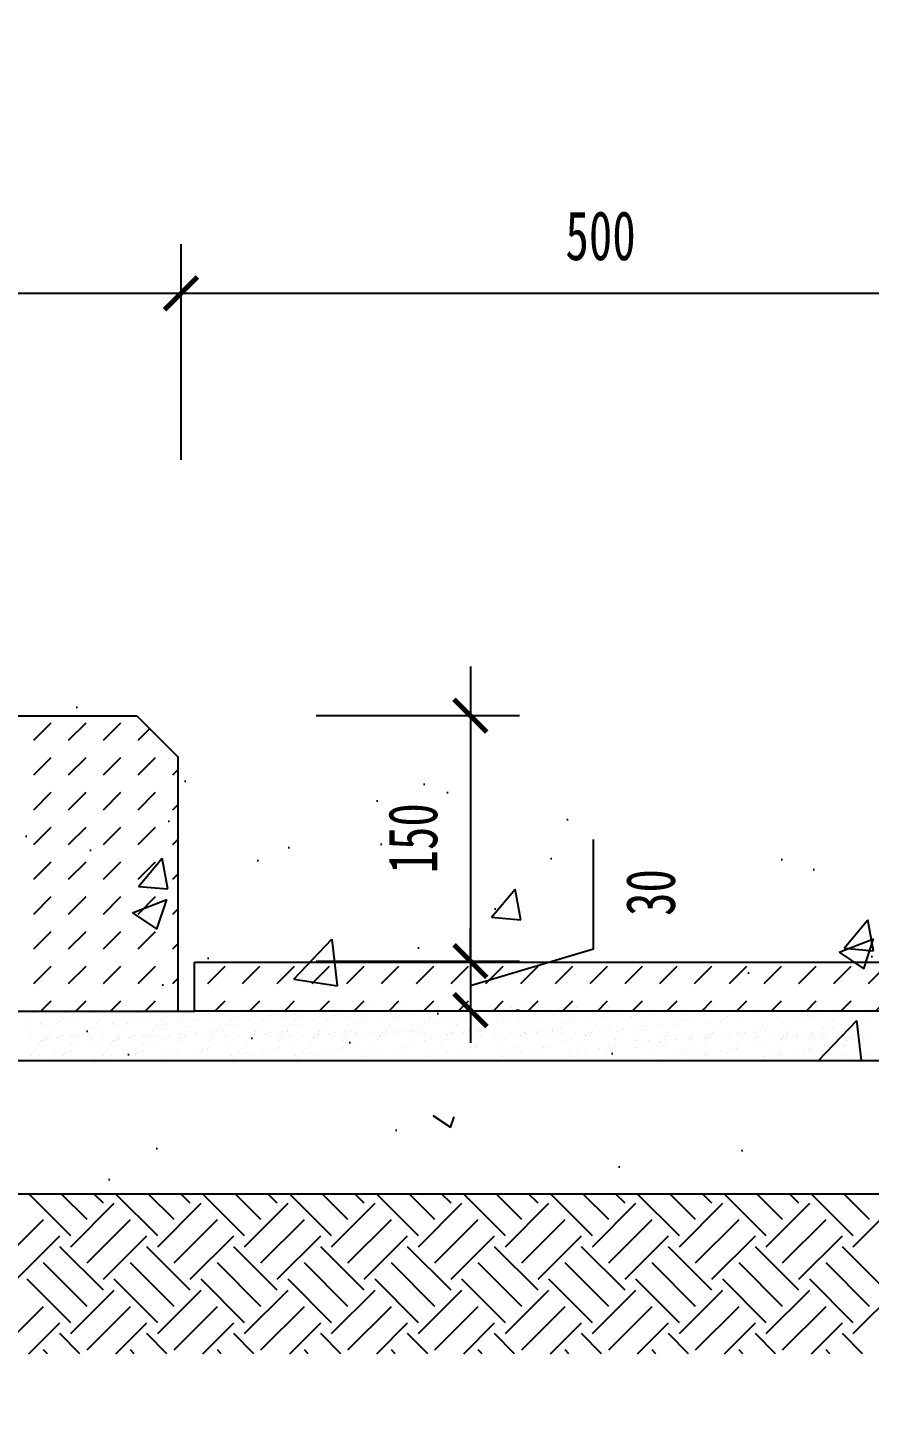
# Model space of a CAD drawing. Extents: x -5157 to -787, y -1161 to 1757.
# Drawn here: x -3258 to -2744, y -56 to 782 of the extents above; entities that cross this region are included whole.
import ezdxf

# ---------------------------------------------------------------- set-up
doc = ezdxf.new("R2010")
doc.units = 0
doc.header["$MEASUREMENT"] = 0
doc.layers.get('0').update_dxf_attribs({"linetype": 'CONTINUOUS'})
doc.layers.get('DEFPOINTS').update_dxf_attribs({"linetype": 'CONTINUOUS'})
doc.layers.add('LEVEL', color=50, linetype='CONTINUOUS')
doc.layers.add('STAIR', color=140, linetype='CONTINUOUS')
doc.styles.get("Standard").update_dxf_attribs({"font": 'SIMSUN.TTF'})
doc.styles.add('XREF1$0$STYLE3', font='SIMSUN.TTF', dxfattribs={"width": 0.7})
doc.dimstyles.get("Standard").update_dxf_attribs({"dimtxt": 0.18, "dimasz": 0.18, "dimexe": 0.18, "dimexo": 0.0625, "dimgap": 0.09, "dimtad": 0, "dimtih": 1, "dimtoh": 1, "dimdec": 4, "dimzin": 0, "dimtxsty": 'STANDARD', "dimcen": 0.09, "dimazin": 3, "dimtfac": 1, "dimtdec": 4, "dimtofl": 0, "dimtmove": 0, "dimatfit": 3, "dimtolj": 1, "dimtzin": 0})
pattern_1 = [(45, (-4696.673, 390.117), (2e-15, 21.2132), [15, -15])]

# ---------------------------------------------------------------- blocks, each defined once
blk = doc.blocks.new('_ARCHTICK')
at = {"color": 0, "linetype": 'BYBLOCK', "const_width": 0.15}
blk.add_lwpolyline([(-0.5, -0.5), (0.5, 0.5)], dxfattribs=at)
blk = doc.blocks.new('*D4')
at = {"color": 40, "linetype": 'BYBLOCK'}
for p, q in [((1708.83, 2.53), (1708.83, -207.16)), ((1614.69, -27.47), (1738.83, -27.47)), ((1614.69, -177.16), (1738.83, -177.16))]:
    blk.add_line(p, q, dxfattribs=at)
at = {"layer": 'DEFPOINTS', "color": 0, "linetype": 'BYBLOCK'}
for p in [(1584.69, -27.47), (1584.69, -177.16), (1708.83, -177.16)]:
    blk.add_point(p, dxfattribs=at)
at = {"color": 40, "linetype": 'BYBLOCK', "xscale": 20, "yscale": 20, "zscale": 20}
for p, rotation in [((1708.83, -27.47), 90), ((1708.83, -177.16), 270)]:
    blk.add_blockref('_ARCHTICK', p, dxfattribs=dict(at, rotation=rotation))
at = {"color": 41, "linetype": 'BYBLOCK', "insert": (1673.83, -102.31), "char_height": 30, "attachment_point": 5, "rotation": 90, "style": 'XREF1$0$STYLE3'}
blk.add_mtext('\\A1;150', dxfattribs=at)
blk = doc.blocks.new('*D5')
at = {"color": 40, "linetype": 'BYBLOCK'}
for p, q in [((1783.83, -169.62), (1783.83, -103.02)), ((1708.83, -177.16), (1708.83, -157.16)), ((1708.83, -192.12), (1783.83, -169.62)), ((1708.83, -177.16), (1708.83, -207.09)), ((1708.83, -207.09), (1708.83, -227.09)), ((1736.69, -207.09), (1738.83, -207.09))]:
    blk.add_line(p, q, dxfattribs=at)
at = {"layer": 'DEFPOINTS', "color": 0, "linetype": 'BYBLOCK'}
for p in [(1584.69, -177.16), (1706.69, -207.09), (1708.83, -207.09)]:
    blk.add_point(p, dxfattribs=at)
at = {"color": 40, "linetype": 'BYBLOCK', "xscale": 20, "yscale": 20, "zscale": 20}
for p, rotation in [((1708.83, -177.16), 270), ((1708.83, -207.09), 90)]:
    blk.add_blockref('_ARCHTICK', p, dxfattribs=dict(at, rotation=rotation))
at = {"color": 41, "linetype": 'BYBLOCK', "insert": (1818.83, -149.62), "char_height": 30, "attachment_point": 4, "rotation": 90, "style": 'XREF1$0$STYLE3'}
blk.add_mtext('\\A1;30', dxfattribs=at)

msp = doc.modelspace()

# ---------------------------------------------------------------- hatches: boundary and pattern name
at = {"layer": 'STAIR'}
h = msp.add_hatch(dxfattribs=at)
h.set_pattern_fill('AR-CONC', color=256, scale=30, style=0)
h.set_pattern_definition([(50, (-4696.67, 390.12), (215.178, -18.826), [22.5, -247.5]), (355, (-4696.67, 390.12), (-41.625, 225.658), [18, -198]), (100.4514, (-4678.74, 388.55), (173.553, 206.832), [19.122, -210.343]), (46.184, (-4696.67, 450.12), (320.172, -49.656), [33.75, -371.25]), (96.636, (-4670, 445.98), (280.4, 292.235), [28.683, -315.514]), (351.184, (-4696.67, 450.12), (280.399, 292.236), [27, -297]), (21, (-4666.67, 435.12), (179.072, -120.786), [22.5, -247.5]), (326, (-4666.67, 435.12), (72.995, 217.545), [18, -198]), (71.4514, (-4651.75, 425.05), (252.067, 96.759), [19.122, -210.343]), (37.5, (-4696.67, 390.12), (3.648, 99.8682), [0, -195.6, 0, -201, 0, -198.75]), (7.5, (-4696.67, 390.12), (78.921, 118.3235), [0, -114.6, 0, -191.1, 0, -75.75]), (327.5, (-4763.57, 390.12), (160.1467, -6.7665), [0, -75, 0, -234, 0, -310.5]), (317.5, (-4793.57, 390.12), (174.956, 30.0315), [0, -97.5, 0, -155.4, 0, -220.5])])
edge = h.paths.add_edge_path()
edge.add_line((-4878.66, 662.34), (-4678.66, 662.34))
edge.add_line((-4878.66, 752.34), (-4878.66, 662.34))
edge.add_line((-4878.66, 752.34), (-4398.66, 752.34))
edge.add_line((-4678.66, 662.34), (-3588.97, 71.06))
edge.add_line((-4396.07, 782.34), (-4396.07, 632.34))
edge.add_line((-4396.07, 632.34), (-4146.07, 632.34))
edge.add_line((-4146.07, 632.34), (-4146.07, 482.34))
edge.add_line((-4146.07, 482.34), (-3846.07, 482.34))
edge.add_line((-3846.07, 482.34), (-3846.07, 332.34))
edge.add_line((-3846.07, 332.34), (-3546.07, 332.34))
edge.add_line((-3546.07, 332.34), (-3546.07, 152.34))
edge.add_line((-3588.97, 71.06), (-2247.41, 71.06))
edge.add_line((-3546.07, 152.34), (-2166.07, 152.34))
edge.add_line((-2247.41, 71.06), (-2247.41, -69.79))
edge.add_line((-2166.07, 152.34), (-2166.07, 32.34))
edge.add_line((-2166.07, 32.34), (-1716.07, 32.34))
edge.add_line((-2247.41, -69.79), (-2102.81, -69.79))
edge.add_line((-2102.81, -69.79), (-1457.23, -364.35))
edge.add_line((-1716.07, 32.34), (-1716.07, -117.66))
edge.add_line((-1716.07, -117.66), (-1416.07, -117.66))
edge.add_line((-1416.07, -117.66), (-1416.07, -287.66))
edge.add_line((-1416.07, -287.66), (-813.4, -287.66))
edge.add_line((-1457.23, -364.35), (-809.25, -364.35))
edge.add_line((-809.25, -364.35), (-813.4, -287.66))
h = msp.add_hatch(dxfattribs=at)
h.set_pattern_fill('DASH', color=256, scale=120, angle=45, style=0)
h.set_pattern_definition(pattern_1)
h.paths.add_polyline_path([(-3516.07, 362.34), (-3516.07, 182.34), (-3166.07, 182.34), (-3166.07, 337.34), (-3191.07, 362.34)])
h = msp.add_hatch(dxfattribs=at)
h.set_pattern_fill('DASH', color=256, scale=120, angle=45, style=0)
h.set_pattern_definition(pattern_1)
h.paths.add_polyline_path([(-3156.07, 212.34), (-2656.07, 212.34), (-2656.07, 182.34), (-3156.07, 182.34)])

# ---------------------------------------------------------------- linework, layer by layer
at = {"color": 40, "linetype": 'BYBLOCK'}
for p, q in [((-3164.37, 518.57), (-3164.37, 650.22)), ((-3496.31, 620.22), (-3134.37, 620.22)), ((-3194.37, 620.22), (-2622.52, 620.22))]:
    msp.add_line(p, q, dxfattribs=at)
at = {"layer": 'DEFPOINTS', "color": 0, "linetype": 'BYBLOCK'}
msp.add_point((-3164.37, 620.22), dxfattribs=at)
at = {"layer": 'LEVEL'}
for p, q in [((-3191.07, 362.34), (-3516.07, 362.34)), ((-3191.07, 362.34), (-3166.07, 337.34)), ((-3166.07, 182.34), (-3166.07, 337.34)), ((-3156.07, 182.34), (-3156.07, 212.34)), ((-3156.07, 212.34), (-2656.07, 212.34)), ((-3516.07, 182.34), (-3166.07, 182.34)), ((-3166.07, 182.34), (-3156.07, 182.34)), ((-2656.07, 182.34), (-3156.07, 182.34)), ((-3546.07, 152.34), (-2166.07, 152.34)), ((-3588.97, 71.06), (-2247.41, 71.06))]:
    msp.add_line(p, q, dxfattribs=at)
at = {"layer": 'STAIR'}
for p, q in [((-3057.15, 184.75), (-3057.15, 184.75)), ((-3048.74, 184.48), (-3048.74, 184.48)), ((-3029.36, 184.45), (-3029.36, 184.45)), ((-3015.85, 184.75), (-3015.85, 184.75)), ((-3007.44, 184.48), (-3007.44, 184.48)), ((-2988.05, 184.45), (-2988.05, 184.45)), ((-2971.42, 184.75), (-2971.42, 184.75)), ((-2963.01, 184.48), (-2963.01, 184.48)), ((-2943.62, 184.45), (-2943.62, 184.45)), ((-2931.37, 184.75), (-2931.37, 184.75)), ((-2922.96, 184.48), (-2922.96, 184.48)), ((-2903.57, 184.45), (-2903.57, 184.45)), ((-3257.93, 177.45), (-3257.93, 177.45)), ((-3254.94, 181.36), (-3254.94, 181.36)), ((-3238.26, 176.19), (-3238.26, 176.19)), ((-3236.14, 177.7), (-3236.14, 177.7)), ((-3235.55, 181.32), (-3235.55, 181.32)), ((-3233.22, 178.35), (-3233.22, 178.35)), ((-3228.62, 177.33), (-3228.62, 177.33)), ((-3222.38, 180.14), (-3222.38, 180.14)), ((-3219.54, 181.62), (-3219.54, 181.62)), ((-3214.13, 177.45), (-3214.13, 177.45)), ((-3211.13, 181.36), (-3211.13, 181.36)), ((-3194.45, 176.19), (-3194.45, 176.19)), ((-3192.34, 177.7), (-3192.34, 177.7)), ((-3191.75, 181.32), (-3191.75, 181.32)), ((-3189.41, 178.35), (-3189.41, 178.35)), ((-3184.82, 177.33), (-3184.82, 177.33)), ((-3182.21, 182.01), (-3182.21, 182.01)), ((-3179.37, 183.5), (-3179.37, 183.5)), ((-3175.87, 176.83), (-3175.87, 176.83)), ((-3173.95, 179.33), (-3173.95, 179.33)), ((-3170.96, 183.23), (-3170.96, 183.23)), ((-3165.93, 176.52), (-3165.93, 176.52)), ((-3163.99, 176.31), (-3163.99, 176.31)), ((-3156.58, 176.68), (-3156.58, 176.68)), ((-3154.28, 178.07), (-3154.28, 178.07)), ((-3152.16, 179.57), (-3152.16, 179.57)), ((-3151.57, 183.2), (-3151.57, 183.2)), ((-3149.24, 180.22), (-3149.24, 180.22)), ((-3144.64, 179.2), (-3144.64, 179.2)), ((-3139.65, 182.01), (-3139.65, 182.01)), ((-3136.81, 183.5), (-3136.81, 183.5)), ((-3133.32, 176.83), (-3133.32, 176.83)), ((-3131.4, 179.33), (-3131.4, 179.33)), ((-3128.4, 183.23), (-3128.4, 183.23)), ((-3123.38, 176.52), (-3123.38, 176.52)), ((-3121.44, 176.31), (-3121.44, 176.31)), ((-3114.02, 176.68), (-3114.02, 176.68)), ((-3111.72, 178.07), (-3111.72, 178.07)), ((-3109.61, 179.57), (-3109.61, 179.57)), ((-3109.02, 183.2), (-3109.02, 183.2)), ((-3106.68, 180.22), (-3106.68, 180.22)), ((-3102.09, 179.2), (-3102.09, 179.2)), ((-3100.67, 182.01), (-3100.67, 182.01)), ((-3097.83, 183.5), (-3097.83, 183.5)), ((-3094.33, 176.83), (-3094.33, 176.83)), ((-3092.41, 179.33), (-3092.41, 179.33)), ((-3089.42, 183.23), (-3089.42, 183.23)), ((-3084.39, 176.52), (-3084.39, 176.52)), ((-3082.45, 176.31), (-3082.45, 176.31)), ((-3075.04, 176.68), (-3075.04, 176.68)), ((-3072.74, 178.07), (-3072.74, 178.07)), ((-3070.63, 179.57), (-3070.63, 179.57)), ((-3070.03, 183.2), (-3070.03, 183.2)), ((-3067.7, 180.22), (-3067.7, 180.22)), ((-3063.11, 179.2), (-3063.11, 179.2)), ((-3059.99, 183.26), (-3059.99, 183.26)), ((-3053.65, 178.08), (-3053.65, 178.08)), ((-3051.74, 180.58), (-3051.74, 180.58)), ((-3043.72, 177.77), (-3043.72, 177.77)), ((-3041.78, 177.56), (-3041.78, 177.56)), ((-3034.36, 177.93), (-3034.36, 177.93)), ((-3032.06, 179.32), (-3032.06, 179.32)), ((-3029.95, 180.82), (-3029.95, 180.82)), ((-3027.02, 181.47), (-3027.02, 181.47)), ((-3022.43, 180.46), (-3022.43, 180.46)), ((-3018.69, 183.26), (-3018.69, 183.26)), ((-3012.35, 178.08), (-3012.35, 178.08)), ((-3010.44, 180.58), (-3010.44, 180.58)), ((-3002.41, 177.77), (-3002.41, 177.77)), ((-3000.47, 177.56), (-3000.47, 177.56)), ((-2993.06, 177.93), (-2993.06, 177.93)), ((-2990.76, 179.32), (-2990.76, 179.32)), ((-2988.65, 180.82), (-2988.65, 180.82)), ((-2985.72, 181.47), (-2985.72, 181.47)), ((-2981.13, 180.46), (-2981.13, 180.46)), ((-2974.26, 183.26), (-2974.26, 183.26)), ((-2967.92, 178.08), (-2967.92, 178.08)), ((-2966, 180.58), (-2966, 180.58)), ((-2957.98, 177.77), (-2957.98, 177.77)), ((-2956.04, 177.56), (-2956.04, 177.56)), ((-2948.63, 177.93), (-2948.63, 177.93)), ((-2946.33, 179.32), (-2946.33, 179.32)), ((-2944.22, 180.82), (-2944.22, 180.82)), ((-2941.29, 181.47), (-2941.29, 181.47)), ((-2936.7, 180.46), (-2936.7, 180.46)), ((-2934.21, 183.26), (-2934.21, 183.26)), ((-2927.87, 178.08), (-2927.87, 178.08)), ((-2925.95, 180.58), (-2925.95, 180.58)), ((-2917.93, 177.77), (-2917.93, 177.77)), ((-2915.99, 177.56), (-2915.99, 177.56)), ((-2908.58, 177.93), (-2908.58, 177.93)), ((-2906.28, 179.32), (-2906.28, 179.32)), ((-2904.17, 180.82), (-2904.17, 180.82)), ((-2901.24, 181.47), (-2901.24, 181.47)), ((-2896.65, 180.46), (-2896.65, 180.46)), ((-2889.47, 178.89), (-2889.47, 178.89)), ((-2886.63, 180.37), (-2886.63, 180.37)), ((-2881.21, 176.2), (-2881.21, 176.2)), ((-2878.22, 180.11), (-2878.22, 180.11)), ((-2859.42, 176.45), (-2859.42, 176.45)), ((-2858.83, 180.07), (-2858.83, 180.07)), ((-2856.5, 177.1), (-2856.5, 177.1)), ((-2851.9, 176.08), (-2851.9, 176.08)), ((-2835.28, 176.05), (-2835.28, 176.05)), ((-2832.98, 177.45), (-2832.98, 177.45)), ((-2830.86, 178.95), (-2830.86, 178.95)), ((-2830.27, 182.57), (-2830.27, 182.57)), ((-2827.93, 179.6), (-2827.93, 179.6)), ((-2823.34, 178.58), (-2823.34, 178.58)), ((-2815.22, 181.39), (-2815.22, 181.39)), ((-2812.38, 182.87), (-2812.38, 182.87)), ((-2808.89, 176.21), (-2808.89, 176.21)), ((-2806.97, 178.7), (-2806.97, 178.7)), ((-2803.97, 182.61), (-2803.97, 182.61)), ((-2789.59, 176.05), (-2789.59, 176.05)), ((-2787.29, 177.45), (-2787.29, 177.45)), ((-2785.18, 178.95), (-2785.18, 178.95)), ((-2784.59, 182.57), (-2784.59, 182.57)), ((-2782.25, 179.6), (-2782.25, 179.6)), ((-2777.66, 178.58), (-2777.66, 178.58)), ((-2775.17, 180.14), (-2775.17, 180.14)), ((-2772.33, 181.62), (-2772.33, 181.62)), ((-2766.92, 177.45), (-2766.92, 177.45)), ((-2763.92, 181.36), (-2763.92, 181.36)), ((-2747.24, 176.19), (-2747.24, 176.19)), ((-2745.13, 177.7), (-2745.13, 177.7)), ((-2744.54, 181.32), (-2744.54, 181.32)), ((-3257.74, 172.23), (-3257.74, 172.23)), ((-3249.91, 174.64), (-3249.91, 174.64)), ((-3247.97, 174.44), (-3247.97, 174.44)), ((-3245.47, 168.4), (-3245.47, 168.4)), ((-3243.55, 170.9), (-3243.55, 170.9)), ((-3240.56, 174.8), (-3240.56, 174.8)), ((-3229.81, 168.29), (-3229.81, 168.29)), ((-3226.17, 168.24), (-3226.17, 168.24)), ((-3221.05, 168.43), (-3221.05, 168.43)), ((-3219.58, 171.66), (-3219.58, 171.66)), ((-3216.65, 172.31), (-3216.65, 172.31)), ((-3216.04, 174.96), (-3216.04, 174.96)), ((-3213.94, 172.23), (-3213.94, 172.23)), ((-3206.1, 174.64), (-3206.1, 174.64)), ((-3204.17, 174.44), (-3204.17, 174.44)), ((-3201.66, 168.4), (-3201.66, 168.4)), ((-3199.75, 170.9), (-3199.75, 170.9)), ((-3196.75, 174.8), (-3196.75, 174.8)), ((-3186.01, 168.29), (-3186.01, 168.29)), ((-3182.37, 168.24), (-3182.37, 168.24)), ((-3180.87, 170.31), (-3180.87, 170.31)), ((-3179.4, 173.53), (-3179.4, 173.53)), ((-3176.47, 174.18), (-3176.47, 174.18)), ((-3173.76, 174.11), (-3173.76, 174.11)), ((-3171.73, 167.75), (-3171.73, 167.75)), ((-3163.64, 168.1), (-3163.64, 168.1)), ((-3162.14, 168.17), (-3162.14, 168.17)), ((-3161.49, 170.27), (-3161.49, 170.27)), ((-3159.57, 172.77), (-3159.57, 172.77)), ((-3155.55, 168.4), (-3155.55, 168.4)), ((-3155.07, 168.48), (-3155.07, 168.48)), ((-3151.88, 169.32), (-3151.88, 169.32)), ((-3146.98, 168.83), (-3146.98, 168.83)), ((-3145.83, 170.16), (-3145.83, 170.16)), ((-3145.48, 168.89), (-3145.48, 168.89)), ((-3142.19, 170.12), (-3142.19, 170.12)), ((-3138.32, 170.31), (-3138.32, 170.31)), ((-3136.85, 173.53), (-3136.85, 173.53)), ((-3133.92, 174.18), (-3133.92, 174.18)), ((-3131.21, 174.11), (-3131.21, 174.11)), ((-3129.18, 167.75), (-3129.18, 167.75)), ((-3121.09, 168.1), (-3121.09, 168.1)), ((-3119.59, 168.17), (-3119.59, 168.17)), ((-3118.93, 170.27), (-3118.93, 170.27)), ((-3117.02, 172.77), (-3117.02, 172.77)), ((-3113, 168.4), (-3113, 168.4)), ((-3112.51, 168.48), (-3112.51, 168.48)), ((-3109.33, 169.32), (-3109.33, 169.32)), ((-3104.42, 168.83), (-3104.42, 168.83)), ((-3103.28, 170.16), (-3103.28, 170.16)), ((-3102.92, 168.89), (-3102.92, 168.89)), ((-3099.64, 170.12), (-3099.64, 170.12)), ((-3099.34, 170.31), (-3099.34, 170.31)), ((-3097.86, 173.53), (-3097.86, 173.53)), ((-3094.94, 174.18), (-3094.94, 174.18)), ((-3092.23, 174.11), (-3092.23, 174.11)), ((-3090.19, 167.75), (-3090.19, 167.75)), ((-3082.1, 168.1), (-3082.1, 168.1)), ((-3080.6, 168.17), (-3080.6, 168.17)), ((-3079.95, 170.27), (-3079.95, 170.27)), ((-3078.03, 172.77), (-3078.03, 172.77)), ((-3074.01, 168.4), (-3074.01, 168.4)), ((-3073.53, 168.48), (-3073.53, 168.48)), ((-3070.34, 169.32), (-3070.34, 169.32)), ((-3065.44, 168.83), (-3065.44, 168.83)), ((-3064.3, 170.16), (-3064.3, 170.16)), ((-3063.94, 168.89), (-3063.94, 168.89)), ((-3060.66, 170.12), (-3060.66, 170.12)), ((-3058.66, 171.56), (-3058.66, 171.56)), ((-3058.09, 168.62), (-3058.09, 168.62)), ((-3057.19, 174.78), (-3057.19, 174.78)), ((-3056.59, 168.69), (-3056.59, 168.69)), ((-3054.26, 175.43), (-3054.26, 175.43)), ((-3051.55, 175.36), (-3051.55, 175.36)), ((-3049.52, 169), (-3049.52, 169)), ((-3041.43, 169.35), (-3041.43, 169.35)), ((-3040.21, 168.24), (-3040.21, 168.24)), ((-3039.93, 169.42), (-3039.93, 169.42)), ((-3039.27, 171.52), (-3039.27, 171.52)), ((-3037.36, 174.02), (-3037.36, 174.02)), ((-3033.33, 169.65), (-3033.33, 169.65)), ((-3032.85, 169.73), (-3032.85, 169.73)), ((-3029.66, 170.57), (-3029.66, 170.57)), ((-3024.76, 170.08), (-3024.76, 170.08)), ((-3023.62, 171.41), (-3023.62, 171.41)), ((-3023.26, 170.15), (-3023.26, 170.15)), ((-3019.98, 171.37), (-3019.98, 171.37)), ((-3017.36, 171.56), (-3017.36, 171.56)), ((-3016.79, 168.62), (-3016.79, 168.62)), ((-3015.89, 174.78), (-3015.89, 174.78)), ((-3015.29, 168.69), (-3015.29, 168.69)), ((-3012.96, 175.43), (-3012.96, 175.43)), ((-3010.25, 175.36), (-3010.25, 175.36)), ((-3008.22, 169), (-3008.22, 169)), ((-3000.12, 169.35), (-3000.12, 169.35)), ((-2998.91, 168.24), (-2998.91, 168.24)), ((-2998.62, 169.42), (-2998.62, 169.42)), ((-2997.97, 171.52), (-2997.97, 171.52)), ((-2996.05, 174.02), (-2996.05, 174.02)), ((-2992.03, 169.65), (-2992.03, 169.65)), ((-2991.55, 169.73), (-2991.55, 169.73)), ((-2988.36, 170.57), (-2988.36, 170.57)), ((-2983.46, 170.08), (-2983.46, 170.08)), ((-2982.32, 171.41), (-2982.32, 171.41)), ((-2981.96, 170.15), (-2981.96, 170.15)), ((-2978.68, 171.37), (-2978.68, 171.37)), ((-2972.93, 171.56), (-2972.93, 171.56)), ((-2972.36, 168.62), (-2972.36, 168.62)), ((-2971.45, 174.78), (-2971.45, 174.78)), ((-2970.86, 168.69), (-2970.86, 168.69)), ((-2968.53, 175.43), (-2968.53, 175.43)), ((-2965.82, 175.36), (-2965.82, 175.36)), ((-2963.78, 169), (-2963.78, 169)), ((-2955.69, 169.35), (-2955.69, 169.35)), ((-2954.48, 168.24), (-2954.48, 168.24)), ((-2954.19, 169.42), (-2954.19, 169.42)), ((-2953.54, 171.52), (-2953.54, 171.52)), ((-2951.62, 174.02), (-2951.62, 174.02)), ((-2947.6, 169.65), (-2947.6, 169.65)), ((-2947.12, 169.73), (-2947.12, 169.73)), ((-2943.93, 170.57), (-2943.93, 170.57)), ((-2939.03, 170.08), (-2939.03, 170.08)), ((-2937.89, 171.41), (-2937.89, 171.41)), ((-2937.53, 170.15), (-2937.53, 170.15)), ((-2934.25, 171.37), (-2934.25, 171.37)), ((-2932.88, 171.56), (-2932.88, 171.56)), ((-2932.31, 168.62), (-2932.31, 168.62)), ((-2931.4, 174.78), (-2931.4, 174.78)), ((-2930.81, 168.69), (-2930.81, 168.69)), ((-2928.48, 175.43), (-2928.48, 175.43)), ((-2925.77, 175.36), (-2925.77, 175.36)), ((-2923.73, 169), (-2923.73, 169)), ((-2915.64, 169.35), (-2915.64, 169.35)), ((-2914.42, 168.24), (-2914.42, 168.24)), ((-2914.14, 169.42), (-2914.14, 169.42)), ((-2913.49, 171.52), (-2913.49, 171.52)), ((-2911.57, 174.02), (-2911.57, 174.02)), ((-2907.55, 169.65), (-2907.55, 169.65)), ((-2907.07, 169.73), (-2907.07, 169.73)), ((-2903.88, 170.57), (-2903.88, 170.57)), ((-2898.98, 170.08), (-2898.98, 170.08)), ((-2897.84, 171.41), (-2897.84, 171.41)), ((-2897.48, 170.15), (-2897.48, 170.15)), ((-2894.2, 171.37), (-2894.2, 171.37)), ((-2886.66, 170.41), (-2886.66, 170.41)), ((-2883.73, 171.06), (-2883.73, 171.06)), ((-2883.13, 173.7), (-2883.13, 173.7)), ((-2881.02, 170.98), (-2881.02, 170.98)), ((-2873.19, 173.39), (-2873.19, 173.39)), ((-2871.25, 173.18), (-2871.25, 173.18)), ((-2866.83, 169.65), (-2866.83, 169.65)), ((-2863.84, 173.55), (-2863.84, 173.55)), ((-2861.54, 174.94), (-2861.54, 174.94)), ((-2844.63, 175.9), (-2844.63, 175.9)), ((-2842.69, 175.69), (-2842.69, 175.69)), ((-2840.19, 169.65), (-2840.19, 169.65)), ((-2838.27, 172.15), (-2838.27, 172.15)), ((-2834.25, 167.78), (-2834.25, 167.78)), ((-2833.77, 167.85), (-2833.77, 167.85)), ((-2830.58, 168.7), (-2830.58, 168.7)), ((-2825.68, 168.2), (-2825.68, 168.2)), ((-2824.53, 169.54), (-2824.53, 169.54)), ((-2824.18, 168.27), (-2824.18, 168.27)), ((-2820.89, 169.49), (-2820.89, 169.49)), ((-2813.89, 169.68), (-2813.89, 169.68)), ((-2812.42, 172.91), (-2812.42, 172.91)), ((-2809.49, 173.56), (-2809.49, 173.56)), ((-2806.78, 173.48), (-2806.78, 173.48)), ((-2798.95, 175.9), (-2798.95, 175.9)), ((-2797.01, 175.69), (-2797.01, 175.69)), ((-2794.51, 169.65), (-2794.51, 169.65)), ((-2792.59, 172.15), (-2792.59, 172.15)), ((-2788.57, 167.78), (-2788.57, 167.78)), ((-2788.09, 167.85), (-2788.09, 167.85)), ((-2784.9, 168.7), (-2784.9, 168.7)), ((-2779.99, 168.2), (-2779.99, 168.2)), ((-2778.85, 169.54), (-2778.85, 169.54)), ((-2778.49, 168.27), (-2778.49, 168.27)), ((-2775.21, 169.49), (-2775.21, 169.49)), ((-2773.84, 168.43), (-2773.84, 168.43)), ((-2772.37, 171.66), (-2772.37, 171.66)), ((-2769.44, 172.31), (-2769.44, 172.31)), ((-2768.84, 174.96), (-2768.84, 174.96)), ((-2766.73, 172.23), (-2766.73, 172.23)), ((-2758.9, 174.64), (-2758.9, 174.64)), ((-2756.96, 174.44), (-2756.96, 174.44)), ((-2754.45, 168.4), (-2754.45, 168.4)), ((-2752.54, 170.9), (-2752.54, 170.9)), ((-2749.54, 174.8), (-2749.54, 174.8)), ((-3255.71, 165.87), (-3255.71, 165.87)), ((-3250.47, 161.88), (-3250.47, 161.88)), ((-3249.33, 164.46), (-3249.33, 164.46)), ((-3249.3, 164.32), (-3249.3, 164.32)), ((-3247.62, 166.23), (-3247.62, 166.23)), ((-3246.4, 165.11), (-3246.4, 165.11)), ((-3246.12, 166.29), (-3246.12, 166.29)), ((-3239.53, 166.53), (-3239.53, 166.53)), ((-3239.05, 166.6), (-3239.05, 166.6)), ((-3235.86, 167.45), (-3235.86, 167.45)), ((-3231.09, 161.84), (-3231.09, 161.84)), ((-3230.96, 166.95), (-3230.96, 166.95)), ((-3229.46, 167.02), (-3229.46, 167.02)), ((-3229.17, 164.34), (-3229.17, 164.34)), ((-3220.48, 165.5), (-3220.48, 165.5)), ((-3219.29, 161.41), (-3219.29, 161.41)), ((-3218.98, 165.56), (-3218.98, 165.56)), ((-3215.13, 163.19), (-3215.13, 163.19)), ((-3211.91, 165.87), (-3211.91, 165.87)), ((-3206.67, 161.88), (-3206.67, 161.88)), ((-3205.53, 164.46), (-3205.53, 164.46)), ((-3205.5, 164.32), (-3205.5, 164.32)), ((-3203.81, 166.23), (-3203.81, 166.23)), ((-3202.6, 165.11), (-3202.6, 165.11)), ((-3202.32, 166.29), (-3202.32, 166.29)), ((-3195.72, 166.53), (-3195.72, 166.53)), ((-3195.24, 166.6), (-3195.24, 166.6)), ((-3192.05, 167.45), (-3192.05, 167.45)), ((-3187.28, 161.84), (-3187.28, 161.84)), ((-3187.15, 166.95), (-3187.15, 166.95)), ((-3185.65, 167.02), (-3185.65, 167.02)), ((-3185.36, 164.34), (-3185.36, 164.34)), ((-3180.3, 167.37), (-3180.3, 167.37)), ((-3179.12, 163.28), (-3179.12, 163.28)), ((-3178.81, 167.44), (-3178.81, 167.44)), ((-3174.96, 165.06), (-3174.96, 165.06)), ((-3169.49, 159.85), (-3169.49, 159.85)), ((-3166.49, 163.75), (-3166.49, 163.75)), ((-3165.35, 166.34), (-3165.35, 166.34)), ((-3165.32, 166.2), (-3165.32, 166.2)), ((-3162.42, 166.99), (-3162.42, 166.99)), ((-3148.37, 159.79), (-3148.37, 159.79)), ((-3147.11, 163.71), (-3147.11, 163.71)), ((-3147.11, 160.5), (-3147.11, 160.5)), ((-3145.19, 166.21), (-3145.19, 166.21)), ((-3137.75, 167.37), (-3137.75, 167.37)), ((-3136.56, 163.28), (-3136.56, 163.28)), ((-3136.25, 167.44), (-3136.25, 167.44)), ((-3132.4, 165.06), (-3132.4, 165.06)), ((-3126.93, 159.85), (-3126.93, 159.85)), ((-3123.94, 163.75), (-3123.94, 163.75)), ((-3122.8, 166.34), (-3122.8, 166.34)), ((-3122.77, 166.2), (-3122.77, 166.2)), ((-3119.87, 166.99), (-3119.87, 166.99)), ((-3105.82, 159.79), (-3105.82, 159.79)), ((-3104.55, 163.71), (-3104.55, 163.71)), ((-3104.55, 160.5), (-3104.55, 160.5)), ((-3102.64, 166.21), (-3102.64, 166.21)), ((-3098.77, 167.37), (-3098.77, 167.37)), ((-3097.58, 163.28), (-3097.58, 163.28)), ((-3097.27, 167.44), (-3097.27, 167.44)), ((-3093.42, 165.06), (-3093.42, 165.06)), ((-3087.95, 159.85), (-3087.95, 159.85)), ((-3084.95, 163.75), (-3084.95, 163.75)), ((-3083.81, 166.34), (-3083.81, 166.34)), ((-3083.78, 166.2), (-3083.78, 166.2)), ((-3080.89, 166.99), (-3080.89, 166.99)), ((-3066.83, 159.79), (-3066.83, 159.79)), ((-3065.57, 163.71), (-3065.57, 163.71)), ((-3065.57, 160.5), (-3065.57, 160.5)), ((-3063.65, 166.21), (-3063.65, 166.21)), ((-3056.9, 164.53), (-3056.9, 164.53)), ((-3052.74, 166.31), (-3052.74, 166.31)), ((-3047.27, 161.1), (-3047.27, 161.1)), ((-3044.28, 165), (-3044.28, 165)), ((-3043.14, 167.59), (-3043.14, 167.59)), ((-3043.11, 167.45), (-3043.11, 167.45)), ((-3034.67, 159.54), (-3034.67, 159.54)), ((-3029.09, 160.39), (-3029.09, 160.39)), ((-3026.16, 161.04), (-3026.16, 161.04)), ((-3024.89, 164.97), (-3024.89, 164.97)), ((-3024.89, 161.75), (-3024.89, 161.75)), ((-3022.97, 167.46), (-3022.97, 167.46)), ((-3015.6, 164.53), (-3015.6, 164.53)), ((-3011.44, 166.31), (-3011.44, 166.31)), ((-3005.97, 161.1), (-3005.97, 161.1)), ((-3002.98, 165), (-3002.98, 165)), ((-3001.84, 167.59), (-3001.84, 167.59)), ((-3001.81, 167.45), (-3001.81, 167.45)), ((-2993.36, 159.54), (-2993.36, 159.54)), ((-2987.78, 160.39), (-2987.78, 160.39)), ((-2984.86, 161.04), (-2984.86, 161.04)), ((-2983.59, 164.97), (-2983.59, 164.97)), ((-2983.59, 161.75), (-2983.59, 161.75)), ((-2981.67, 167.46), (-2981.67, 167.46)), ((-2971.17, 164.53), (-2971.17, 164.53)), ((-2967.01, 166.31), (-2967.01, 166.31)), ((-2961.54, 161.1), (-2961.54, 161.1)), ((-2958.54, 165), (-2958.54, 165)), ((-2957.4, 167.59), (-2957.4, 167.59)), ((-2957.37, 167.45), (-2957.37, 167.45)), ((-2948.93, 159.54), (-2948.93, 159.54)), ((-2943.35, 160.39), (-2943.35, 160.39)), ((-2940.42, 161.04), (-2940.42, 161.04)), ((-2939.16, 164.97), (-2939.16, 164.97)), ((-2939.16, 161.75), (-2939.16, 161.75)), ((-2937.24, 167.46), (-2937.24, 167.46)), ((-2931.12, 164.53), (-2931.12, 164.53)), ((-2926.96, 166.31), (-2926.96, 166.31)), ((-2921.49, 161.1), (-2921.49, 161.1)), ((-2918.49, 165), (-2918.49, 165)), ((-2917.35, 167.59), (-2917.35, 167.59)), ((-2917.32, 167.45), (-2917.32, 167.45)), ((-2908.88, 159.54), (-2908.88, 159.54)), ((-2903.3, 160.39), (-2903.3, 160.39)), ((-2900.37, 161.04), (-2900.37, 161.04)), ((-2899.11, 164.97), (-2899.11, 164.97)), ((-2899.11, 161.75), (-2899.11, 161.75)), ((-2897.19, 167.46), (-2897.19, 167.46)), ((-2888.13, 167.18), (-2888.13, 167.18)), ((-2887.56, 164.25), (-2887.56, 164.25)), ((-2886.38, 160.16), (-2886.38, 160.16)), ((-2886.07, 164.31), (-2886.07, 164.31)), ((-2882.22, 161.94), (-2882.22, 161.94)), ((-2878.99, 164.62), (-2878.99, 164.62)), ((-2873.75, 160.63), (-2873.75, 160.63)), ((-2872.61, 163.21), (-2872.61, 163.21)), ((-2872.58, 163.07), (-2872.58, 163.07)), ((-2870.9, 164.98), (-2870.9, 164.98)), ((-2869.68, 163.86), (-2869.68, 163.86)), ((-2869.4, 165.04), (-2869.4, 165.04)), ((-2868.75, 167.15), (-2868.75, 167.15)), ((-2862.81, 165.28), (-2862.81, 165.28)), ((-2862.33, 165.35), (-2862.33, 165.35)), ((-2859.14, 166.2), (-2859.14, 166.2)), ((-2854.37, 160.59), (-2854.37, 160.59)), ((-2854.24, 165.7), (-2854.24, 165.7)), ((-2853.09, 167.04), (-2853.09, 167.04)), ((-2852.74, 165.77), (-2852.74, 165.77)), ((-2852.45, 163.09), (-2852.45, 163.09)), ((-2849.45, 166.99), (-2849.45, 166.99)), ((-2848.19, 159.22), (-2848.19, 159.22)), ((-2845.19, 163.13), (-2845.19, 163.13)), ((-2844.05, 165.71), (-2844.05, 165.71)), ((-2844.02, 165.57), (-2844.02, 165.57)), ((-2842.34, 167.48), (-2842.34, 167.48)), ((-2841.12, 166.36), (-2841.12, 166.36)), ((-2840.84, 167.54), (-2840.84, 167.54)), ((-2825.81, 163.09), (-2825.81, 163.09)), ((-2825.81, 159.87), (-2825.81, 159.87)), ((-2823.89, 165.59), (-2823.89, 165.59)), ((-2813.32, 166.75), (-2813.32, 166.75)), ((-2812.14, 162.66), (-2812.14, 162.66)), ((-2811.82, 166.81), (-2811.82, 166.81)), ((-2807.97, 164.44), (-2807.97, 164.44)), ((-2804.75, 167.12), (-2804.75, 167.12)), ((-2802.5, 159.22), (-2802.5, 159.22)), ((-2799.51, 163.13), (-2799.51, 163.13)), ((-2798.37, 165.71), (-2798.37, 165.71)), ((-2798.34, 165.57), (-2798.34, 165.57)), ((-2796.66, 167.48), (-2796.66, 167.48)), ((-2795.44, 166.36), (-2795.44, 166.36)), ((-2795.16, 167.54), (-2795.16, 167.54)), ((-2780.12, 163.09), (-2780.12, 163.09)), ((-2780.12, 159.87), (-2780.12, 159.87)), ((-2778.21, 165.59), (-2778.21, 165.59)), ((-2773.27, 165.5), (-2773.27, 165.5)), ((-2772.08, 161.41), (-2772.08, 161.41)), ((-2771.77, 165.56), (-2771.77, 165.56)), ((-2767.92, 163.19), (-2767.92, 163.19)), ((-2764.7, 165.87), (-2764.7, 165.87)), ((-2759.46, 161.88), (-2759.46, 161.88)), ((-2758.32, 164.46), (-2758.32, 164.46)), ((-2758.29, 164.32), (-2758.29, 164.32)), ((-2756.61, 166.23), (-2756.61, 166.23)), ((-2755.39, 165.11), (-2755.39, 165.11)), ((-2755.11, 166.29), (-2755.11, 166.29)), ((-2748.52, 166.53), (-2748.52, 166.53)), ((-2748.03, 166.6), (-2748.03, 166.6)), ((-2744.85, 167.45), (-2744.85, 167.45)), ((-3255.39, 155.47), (-3255.39, 155.47)), ((-3253.47, 157.97), (-3253.47, 157.97)), ((-3250.49, 155.28), (-3250.49, 155.28)), ((-3249.05, 154.21), (-3249.05, 154.21)), ((-3240.86, 156.42), (-3240.86, 156.42)), ((-3236.09, 155.32), (-3236.09, 155.32)), ((-3235.28, 157.26), (-3235.28, 157.26)), ((-3232.35, 157.91), (-3232.35, 157.91)), ((-3231.09, 158.62), (-3231.09, 158.62)), ((-3216.4, 153.52), (-3216.4, 153.52)), ((-3215.79, 151.87), (-3215.79, 151.87)), ((-3211.58, 155.47), (-3211.58, 155.47)), ((-3209.66, 157.97), (-3209.66, 157.97)), ((-3206.69, 155.28), (-3206.69, 155.28)), ((-3205.24, 154.21), (-3205.24, 154.21)), ((-3197.05, 156.42), (-3197.05, 156.42)), ((-3192.29, 155.32), (-3192.29, 155.32)), ((-3191.48, 157.26), (-3191.48, 157.26)), ((-3188.55, 157.91), (-3188.55, 157.91)), ((-3187.28, 158.62), (-3187.28, 158.62)), ((-3176.23, 155.4), (-3176.23, 155.4)), ((-3175.61, 153.75), (-3175.61, 153.75)), ((-3171.41, 157.35), (-3171.41, 157.35)), ((-3166.51, 157.16), (-3166.51, 157.16)), ((-3165.07, 156.09), (-3165.07, 156.09)), ((-3156.88, 158.29), (-3156.88, 158.29)), ((-3152.11, 157.19), (-3152.11, 157.19)), ((-3151.3, 159.14), (-3151.3, 159.14)), ((-3133.67, 155.4), (-3133.67, 155.4)), ((-3133.06, 153.75), (-3133.06, 153.75)), ((-3128.85, 157.35), (-3128.85, 157.35)), ((-3123.96, 157.16), (-3123.96, 157.16)), ((-3122.51, 156.09), (-3122.51, 156.09)), ((-3114.33, 158.29), (-3114.33, 158.29)), ((-3109.56, 157.19), (-3109.56, 157.19)), ((-3108.75, 159.14), (-3108.75, 159.14)), ((-3094.69, 155.4), (-3094.69, 155.4)), ((-3094.07, 153.75), (-3094.07, 153.75)), ((-3089.87, 157.35), (-3089.87, 157.35)), ((-3084.97, 157.16), (-3084.97, 157.16)), ((-3083.53, 156.09), (-3083.53, 156.09)), ((-3075.34, 158.29), (-3075.34, 158.29)), ((-3070.57, 157.19), (-3070.57, 157.19)), ((-3069.76, 159.14), (-3069.76, 159.14)), ((-3054.01, 156.65), (-3054.01, 156.65)), ((-3053.4, 155), (-3053.4, 155)), ((-3049.19, 158.6), (-3049.19, 158.6)), ((-3044.3, 158.41), (-3044.3, 158.41)), ((-3042.85, 157.34), (-3042.85, 157.34)), ((-3029.9, 158.44), (-3029.9, 158.44)), ((-3012.71, 156.65), (-3012.71, 156.65)), ((-3012.09, 155), (-3012.09, 155)), ((-3007.89, 158.6), (-3007.89, 158.6)), ((-3003, 158.41), (-3003, 158.41)), ((-3001.55, 157.34), (-3001.55, 157.34)), ((-2988.59, 158.44), (-2988.59, 158.44)), ((-2968.28, 156.65), (-2968.28, 156.65)), ((-2967.66, 155), (-2967.66, 155)), ((-2963.46, 158.6), (-2963.46, 158.6)), ((-2958.56, 158.41), (-2958.56, 158.41)), ((-2957.12, 157.34), (-2957.12, 157.34)), ((-2944.16, 158.44), (-2944.16, 158.44)), ((-2928.23, 156.65), (-2928.23, 156.65)), ((-2927.61, 155), (-2927.61, 155)), ((-2923.41, 158.6), (-2923.41, 158.6)), ((-2918.51, 158.41), (-2918.51, 158.41)), ((-2917.07, 157.34), (-2917.07, 157.34)), ((-2904.11, 158.44), (-2904.11, 158.44)), ((-2883.49, 152.27), (-2883.49, 152.27)), ((-2878.67, 154.22), (-2878.67, 154.22)), ((-2876.75, 156.72), (-2876.75, 156.72)), ((-2873.77, 154.03), (-2873.77, 154.03)), ((-2872.33, 152.96), (-2872.33, 152.96)), ((-2864.14, 155.16), (-2864.14, 155.16)), ((-2859.37, 154.07), (-2859.37, 154.07)), ((-2858.56, 156.01), (-2858.56, 156.01)), ((-2855.63, 156.66), (-2855.63, 156.66)), ((-2854.37, 157.37), (-2854.37, 157.37)), ((-2845.21, 156.53), (-2845.21, 156.53)), ((-2843.77, 155.46), (-2843.77, 155.46)), ((-2835.58, 157.67), (-2835.58, 157.67)), ((-2830.81, 156.57), (-2830.81, 156.57)), ((-2830, 158.51), (-2830, 158.51)), ((-2827.07, 159.16), (-2827.07, 159.16)), ((-2809.24, 154.77), (-2809.24, 154.77)), ((-2808.63, 153.12), (-2808.63, 153.12)), ((-2804.42, 156.72), (-2804.42, 156.72)), ((-2799.53, 156.53), (-2799.53, 156.53)), ((-2798.08, 155.46), (-2798.08, 155.46)), ((-2789.9, 157.67), (-2789.9, 157.67)), ((-2785.13, 156.57), (-2785.13, 156.57)), ((-2784.32, 158.51), (-2784.32, 158.51)), ((-2781.39, 159.16), (-2781.39, 159.16)), ((-2769.19, 153.52), (-2769.19, 153.52)), ((-2768.58, 151.87), (-2768.58, 151.87)), ((-2764.37, 155.47), (-2764.37, 155.47)), ((-2762.45, 157.97), (-2762.45, 157.97)), ((-2759.48, 155.28), (-2759.48, 155.28)), ((-2758.03, 154.21), (-2758.03, 154.21)), ((-2749.85, 156.42), (-2749.85, 156.42)), ((-2745.08, 155.32), (-2745.08, 155.32)), ((-2882.87, 150.62), (-2882.87, 150.62)), ((-3231.64, 45.4), (-3257.29, 71.06)), ((-3221.69, 55.35), (-3237.41, 71.06)), ((-3211.75, 65.29), (-3217.52, 71.06)), ((-3178.6, 45.4), (-3204.26, 71.06)), ((-3168.66, 55.35), (-3184.37, 71.06)), ((-3158.72, 65.29), (-3164.49, 71.06)), ((-3125.57, 45.4), (-3151.23, 71.06)), ((-3115.63, 55.35), (-3131.34, 71.06)), ((-3105.68, 65.29), (-3111.45, 71.06)), ((-3072.54, 45.4), (-3098.2, 71.06)), ((-3062.59, 55.35), (-3078.31, 71.06)), ((-3052.65, 65.29), (-3058.42, 71.06)), ((-3019.5, 45.4), (-3045.16, 71.06)), ((-3009.56, 55.35), (-3025.28, 71.06)), ((-2999.62, 65.29), (-3005.39, 71.06)), ((-2966.47, 45.4), (-2992.13, 71.06)), ((-2956.53, 55.35), (-2972.24, 71.06)), ((-2946.58, 65.29), (-2952.35, 71.06)), ((-2913.44, 45.4), (-2939.1, 71.06)), ((-2903.49, 55.35), (-2919.21, 71.06)), ((-2893.55, 65.29), (-2899.32, 71.06)), ((-2860.4, 45.4), (-2886.06, 71.06)), ((-2850.46, 55.35), (-2866.18, 71.06)), ((-2840.52, 65.29), (-2846.29, 71.06)), ((-2807.37, 45.4), (-2833.03, 71.06)), ((-2797.43, 55.35), (-2813.14, 71.06)), ((-2787.48, 65.29), (-2793.26, 71.06)), ((-2754.34, 45.4), (-2780, 71.06)), ((-2744.4, 55.35), (-2760.11, 71.06)), ((-3231.64, 38.77), (-3205.12, 65.29)), ((-3178.6, 38.77), (-3152.09, 65.29)), ((-3125.57, 38.77), (-3099.05, 65.29)), ((-3072.54, 38.77), (-3046.02, 65.29)), ((-3019.5, 38.77), (-2992.99, 65.29)), ((-2966.47, 38.77), (-2939.95, 65.29)), ((-2913.44, 38.77), (-2886.92, 65.29)), ((-2860.4, 38.77), (-2833.89, 65.29)), ((-2807.37, 38.77), (-2780.86, 65.29)), ((-2754.34, 38.77), (-2727.82, 65.29)), ((-3274.73, 28.83), (-3248.21, 55.35)), ((-3221.69, 28.83), (-3195.18, 55.35)), ((-3168.66, 28.83), (-3142.14, 55.35)), ((-3115.63, 28.83), (-3089.11, 55.35)), ((-3062.59, 28.83), (-3036.08, 55.35)), ((-3009.56, 28.83), (-2983.04, 55.35)), ((-2956.53, 28.83), (-2930.01, 55.35)), ((-2903.49, 28.83), (-2876.98, 55.35)), ((-2850.46, 28.83), (-2823.94, 55.35)), ((-2797.43, 28.83), (-2770.91, 55.35)), ((-3264.78, 18.89), (-3238.27, 45.4)), ((-3211.75, 18.89), (-3185.23, 45.4)), ((-3158.72, 18.89), (-3132.2, 45.4)), ((-3105.68, 18.89), (-3079.17, 45.4)), ((-3052.65, 18.89), (-3026.13, 45.4)), ((-2999.62, 18.89), (-2973.1, 45.4)), ((-2946.58, 18.89), (-2920.07, 45.4)), ((-2893.55, 18.89), (-2867.03, 45.4)), ((-2840.52, 18.89), (-2814, 45.4)), ((-2787.48, 18.89), (-2760.97, 45.4)), ((-3211.75, 12.26), (-3238.27, 38.77)), ((-3158.72, 12.26), (-3185.23, 38.77)), ((-3105.68, 12.26), (-3132.2, 38.77)), ((-3052.65, 12.26), (-3079.17, 38.77)), ((-2999.62, 12.26), (-3026.13, 38.77)), ((-2946.58, 12.26), (-2973.1, 38.77)), ((-2893.55, 12.26), (-2920.07, 38.77)), ((-2840.52, 12.26), (-2867.03, 38.77)), ((-2787.48, 12.26), (-2814, 38.77)), ((-2734.45, 12.26), (-2760.97, 38.77)), ((-3221.69, 2.31), (-3248.21, 28.83)), ((-3168.66, 2.31), (-3195.18, 28.83)), ((-3115.63, 2.31), (-3142.14, 28.83)), ((-3062.59, 2.31), (-3089.11, 28.83)), ((-3009.56, 2.31), (-3036.08, 28.83)), ((-2956.53, 2.31), (-2983.04, 28.83)), ((-2903.49, 2.31), (-2930.01, 28.83)), ((-2850.46, 2.31), (-2876.98, 28.83)), ((-2797.43, 2.31), (-2823.94, 28.83)), ((-2744.4, 2.31), (-2770.91, 28.83)), ((-3231.64, -7.63), (-3258.15, 18.89)), ((-3178.6, -7.63), (-3205.12, 18.89)), ((-3125.57, -7.63), (-3152.09, 18.89)), ((-3072.54, -7.63), (-3099.05, 18.89)), ((-3019.5, -7.63), (-3046.02, 18.89)), ((-2966.47, -7.63), (-2992.99, 18.89)), ((-2913.44, -7.63), (-2939.95, 18.89)), ((-2860.4, -7.63), (-2886.92, 18.89)), ((-2807.37, -7.63), (-2833.89, 18.89)), ((-2754.34, -7.63), (-2780.86, 18.89)), ((-3231.64, -14.26), (-3205.12, 12.26)), ((-3178.6, -14.26), (-3152.09, 12.26)), ((-3125.57, -14.26), (-3099.05, 12.26)), ((-3072.54, -14.26), (-3046.02, 12.26)), ((-3019.5, -14.26), (-2992.99, 12.26)), ((-2966.47, -14.26), (-2939.95, 12.26)), ((-2913.44, -14.26), (-2886.92, 12.26)), ((-2860.4, -14.26), (-2833.89, 12.26)), ((-2807.37, -14.26), (-2780.86, 12.26)), ((-2754.34, -14.26), (-2727.82, 12.26)), ((-3274.73, -24.2), (-3248.21, 2.31)), ((-3221.69, -24.2), (-3195.18, 2.31)), ((-3168.66, -24.2), (-3142.14, 2.31)), ((-3115.63, -24.2), (-3089.11, 2.31)), ((-3062.59, -24.2), (-3036.08, 2.31)), ((-3009.56, -24.2), (-2983.04, 2.31)), ((-2956.53, -24.2), (-2930.01, 2.31)), ((-2903.49, -24.2), (-2876.98, 2.31)), ((-2850.46, -24.2), (-2823.94, 2.31)), ((-2797.43, -24.2), (-2770.91, 2.31)), ((-3257.12, -26.49), (-3238.27, -7.63)), ((-3204.09, -26.49), (-3185.23, -7.63)), ((-3151.06, -26.49), (-3132.2, -7.63)), ((-3098.03, -26.49), (-3079.17, -7.63)), ((-3044.99, -26.49), (-3026.13, -7.63)), ((-2991.96, -26.49), (-2973.1, -7.63)), ((-2938.93, -26.49), (-2920.07, -7.63)), ((-2885.89, -26.49), (-2867.03, -7.63)), ((-2832.86, -26.49), (-2814, -7.63)), ((-2779.83, -26.49), (-2760.97, -7.63)), ((-3226.04, -26.49), (-3238.27, -14.26)), ((-3173, -26.49), (-3185.23, -14.26)), ((-3119.97, -26.49), (-3132.2, -14.26)), ((-3066.94, -26.49), (-3079.17, -14.26)), ((-3013.9, -26.49), (-3026.13, -14.26)), ((-2960.87, -26.49), (-2973.1, -14.26)), ((-2907.84, -26.49), (-2920.07, -14.26)), ((-2854.8, -26.49), (-2867.03, -14.26)), ((-2801.77, -26.49), (-2814, -14.26)), ((-2748.74, -26.49), (-2760.97, -14.26)), ((-3245.92, -26.49), (-3248.21, -24.2)), ((-3192.89, -26.49), (-3195.18, -24.2)), ((-3139.86, -26.49), (-3142.14, -24.2)), ((-3086.82, -26.49), (-3089.11, -24.2)), ((-3033.79, -26.49), (-3036.08, -24.2)), ((-2980.76, -26.49), (-2983.04, -24.2)), ((-2927.72, -26.49), (-2930.01, -24.2)), ((-2874.69, -26.49), (-2876.98, -24.2)), ((-2821.66, -26.49), (-2823.94, -24.2)), ((-2768.63, -26.49), (-2770.91, -24.2))]:
    msp.add_line(p, q, dxfattribs=at)

# ---------------------------------------------------------------- block references
at = {"color": 40, "linetype": 'BYBLOCK', "xscale": 20, "yscale": 20, "zscale": 20}
msp.add_blockref('_ARCHTICK', (-3164.37, 620.22), dxfattribs=at)
at = {"color": 40, "linetype": 'BYBLOCK', "xscale": 20, "yscale": 20, "zscale": 20, "rotation": 180}
msp.add_blockref('_ARCHTICK', (-3164.37, 620.22), dxfattribs=at)

# ---------------------------------------------------------------- texts
at = {"color": 41, "linetype": 'BYBLOCK', "insert": (-2908.44, 655.22), "char_height": 30, "attachment_point": 5, "style": 'XREF1$0$STYLE3'}
msp.add_mtext('\\A1;500', dxfattribs=at)

# ---------------------------------------------------------------- dimensions: what is measured, and where the dimension line sits
for base, p1, p2, override, picture, middle in [((-2987.85, 212.96), (-3111.98, 362.65), (-3111.98, 212.96), {"dimtxt": 30, "dimasz": 20, "dimexe": 30, "dimexo": 30, "dimgap": 20, "dimtad": 1, "dimtih": 0, "dimtoh": 0, "dimdec": 0, "dimtxsty": 'XREF1$0$STYLE3', "dimblk1": 'ARCHTICK', "dimblk2": 'ARCHTICK', "dimsah": 1, "dimcen": 30, "dimdle": 30, "dimclrd": 40, "dimclre": 40, "dimclrt": 41, "dimtdec": 0, "dimtvp": 1.5}, '*D4', (-3022.85, 287.81)), ((-2987.85, 183.02), (-3111.98, 212.96), (-2989.99, 183.02), {"dimtxt": 30, "dimasz": 20, "dimexe": 30, "dimexo": 30, "dimgap": 20, "dimtad": 1, "dimtih": 0, "dimtoh": 0, "dimdec": 0, "dimtxsty": 'XREF1$0$STYLE3', "dimblk1": 'ARCHTICK', "dimblk2": 'ARCHTICK', "dimsah": 1, "dimcen": 30, "dimdle": 30, "dimse1": 1, "dimclrd": 40, "dimclre": 40, "dimclrt": 41, "dimtdec": 0, "dimtvp": 1.5}, '*D5', (-2877.85, 240.49))]:
    dim = msp.add_linear_dim(base=base, p1=p1, p2=p2, angle=90, dimstyle='STANDARD', override=override)
    dim.commit()
    dim.dimension.update_dxf_attribs({"geometry": picture, "text_midpoint": middle, "insert": (-4696.67, 390.12)})

doc.saveas('drawing.dxf')
